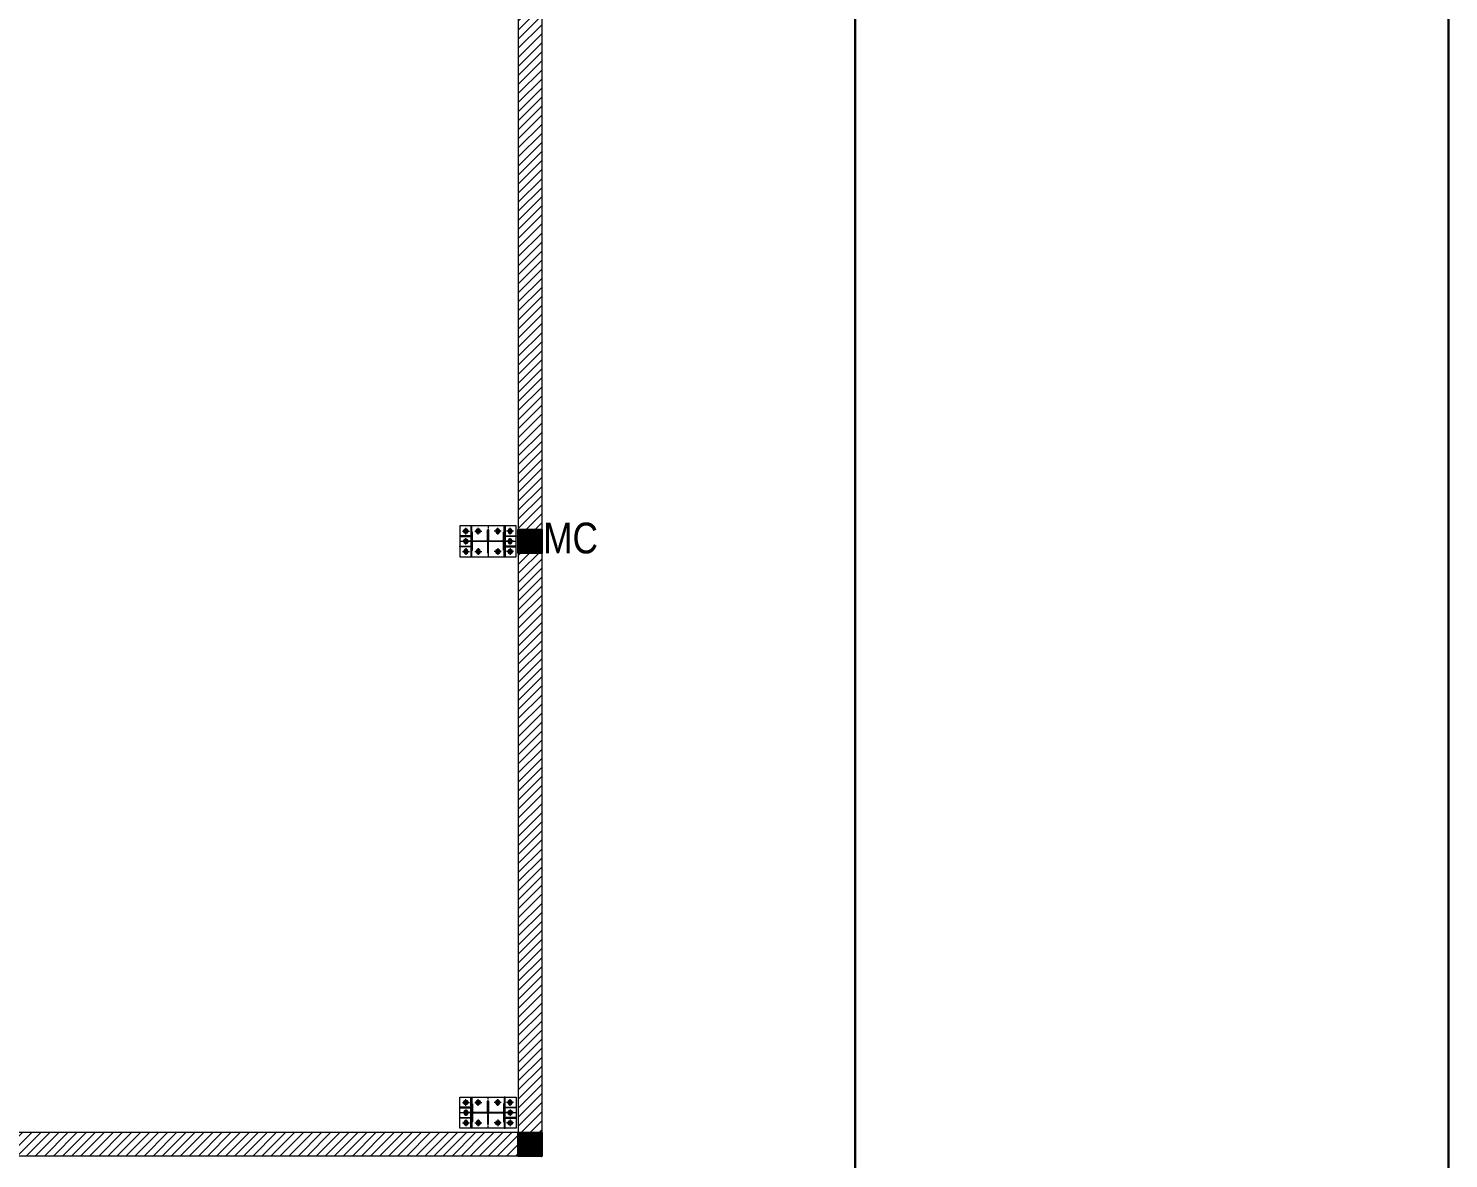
# Model space of a CAD drawing. Header units: inches. Extents: x 683042 to 921062, y -316188 to -5771.
# Drawn here: x 907205 to 921062, y -84625 to -73596 of the extents above; entities that cross this region are included whole.
import ezdxf

# ---------------------------------------------------------------- set-up
doc = ezdxf.new("R2010")
doc.units = ezdxf.units.IN
doc.header["$MEASUREMENT"] = 0
doc.linetypes.add('CENTER', pattern=[2, 1.25, -0.25, 0.25, -0.25])
for name, color, linetype in [('DETAIL-A', 41, 'Continuous'), ('R-column', 5, 'Continuous'), ('WALL', 30, 'Continuous')]:
    doc.layers.add(name, color=color, linetype=linetype)
doc.layers.add('R-FOUND', color=97, linetype='Continuous', lineweight=30)
doc.layers.add('R-text', color=7, linetype='Continuous', lineweight=30)
doc.styles.add('ROMAND', font='swissc.ttf')

# ---------------------------------------------------------------- blocks, each defined once
blk = doc.blocks.new('A$C153212E7')
at = {"lineweight": 5}
h = blk.add_hatch(color=256, dxfattribs=at)
h.dxf.hatch_style = 1
h.paths.add_polyline_path([(109, 300), (109, 0), (117, 0), (117, 300)])
h = blk.add_hatch(color=256, dxfattribs=at)
h.dxf.hatch_style = 1
h.paths.add_polyline_path([(441, 300), (441, 0), (433, 0), (433, 300)])
h = blk.add_hatch(color=256, dxfattribs=at)
h.dxf.hatch_style = 1
h.paths.add_polyline_path([(109, 204), (0, 204), (0, 196), (109, 196)])
h = blk.add_hatch(color=3, dxfattribs=at)
h.dxf.hatch_style = 1
h.paths.add_polyline_path([(117, 238), (117, 63), (125, 63), (125, 238)])
h.paths.add_polyline_path([(125, 147), (425, 147), (425, 153), (125, 153)])
h.paths.add_polyline_path([(433, 238), (433, 63), (425, 63), (425, 238)])
h = blk.add_hatch(color=256, dxfattribs=at)
h.dxf.hatch_style = 1
h.paths.add_polyline_path([(279, 153), (279, 262), (271, 262), (271, 153)])
h = blk.add_hatch(color=256, dxfattribs=at)
h.dxf.hatch_style = 1
h.paths.add_polyline_path([(279, 147), (279, 38), (271, 38), (271, 147)])
h = blk.add_hatch(color=256, dxfattribs=at)
h.dxf.hatch_style = 1
h.paths.add_polyline_path([(441, 204), (550, 204), (550, 196), (441, 196)])
h = blk.add_hatch(color=256, dxfattribs=at)
h.dxf.hatch_style = 1
h.paths.add_polyline_path([(109, 96), (0, 96), (0, 104), (109, 104)])
h = blk.add_hatch(color=256, dxfattribs=at)
h.dxf.hatch_style = 1
h.paths.add_polyline_path([(441, 96), (550, 96), (550, 104), (441, 104)])
blk.add_line((75, 150), (475, 150), dxfattribs=at)
at = {"color": 1, "lineweight": 5}
blk.add_lwpolyline([(0, 300), (550, 300), (550, 0), (0, 0)], close=True, dxfattribs=at)
at = {"lineweight": 5}
for points in [[(109, 300), (109, 0), (117, 0), (117, 300)], [(441, 300), (441, 0), (433, 0), (433, 300)], [(109, 204), (0, 204), (0, 196), (109, 196)], [(279, 153), (279, 262), (271, 262), (271, 153)], [(279, 147), (279, 38), (271, 38), (271, 147)], [(441, 204), (550, 204), (550, 196), (441, 196)], [(109, 96), (0, 96), (0, 104), (109, 104)], [(441, 96), (550, 96), (550, 104), (441, 104)]]:
    blk.add_lwpolyline(points, close=True, dxfattribs=at)
blk.add_circle((275, 150), 3, dxfattribs=at)
at = {"layer": 'DETAIL-A', "lineweight": 5}
for p, q in [((60, 218), (60, 282)), ((180, 218), (180, 282)), ((370, 218), (370, 282)), ((490, 218), (490, 282)), ((25, 250), (95, 250)), ((25, 150), (95, 150)), ((60, 118), (60, 182)), ((145, 250), (215, 250)), ((405, 250), (335, 250)), ((525, 250), (455, 250)), ((525, 150), (455, 150)), ((490, 118), (490, 182)), ((25, 50), (95, 50)), ((60, 82), (60, 18)), ((145, 50), (215, 50)), ((180, 82), (180, 18)), ((405, 50), (335, 50)), ((370, 82), (370, 18)), ((525, 50), (455, 50)), ((490, 82), (490, 18))]:
    blk.add_line(p, q, dxfattribs=at)
at = {"layer": 'DETAIL-A', "linetype": 'CENTER', "lineweight": 5, "ltscale": 20}
for p, q in [((275, 300), (275, 0)), ((550, 150), (0, 150))]:
    blk.add_line(p, q, dxfattribs=at)
at = {"layer": 'DETAIL-A', "lineweight": 5}
for points in [[(72, 270), (83, 250), (71, 230), (48, 230), (37, 250), (49, 270)], [(72, 170), (83, 150), (71, 130), (48, 130), (37, 150), (49, 170)], [(192, 270), (203, 250), (191, 230), (168, 230), (157, 250), (169, 270)], [(358, 270), (347, 250), (359, 230), (382, 230), (393, 250), (381, 270)], [(478, 270), (467, 250), (479, 230), (502, 230), (513, 250), (501, 270)], [(478, 170), (467, 150), (479, 130), (502, 130), (513, 150), (501, 170)], [(72, 30), (83, 50), (71, 70), (48, 70), (37, 50), (49, 30)], [(192, 30), (203, 50), (191, 70), (168, 70), (157, 50), (169, 30)], [(358, 30), (347, 50), (359, 70), (382, 70), (393, 50), (381, 30)], [(478, 30), (467, 50), (479, 70), (502, 70), (513, 50), (501, 30)]]:
    blk.add_lwpolyline(points, close=True, dxfattribs=at)
at = {"layer": 'DETAIL-A', "color": 3, "lineweight": 5}
for points in [[(117, 238), (117, 63), (125, 63), (125, 238)], [(125, 147), (425, 147), (425, 153), (125, 153)], [(433, 238), (433, 63), (425, 63), (425, 238)]]:
    blk.add_lwpolyline(points, close=True, dxfattribs=at)
at = {"layer": 'DETAIL-A', "lineweight": 5}
for centre, radius in [((60, 250), 20), ((60, 150), 20), ((60, 250), 12), ((60, 150), 12), ((180, 250), 20), ((180, 250), 12), ((370, 250), 20), ((370, 250), 12), ((490, 250), 20), ((490, 150), 20), ((490, 250), 12), ((490, 150), 12), ((60, 50), 20), ((60, 50), 12), ((180, 50), 20), ((180, 50), 12), ((370, 50), 20), ((370, 50), 12), ((490, 50), 20), ((490, 50), 12)]:
    blk.add_circle(centre, radius, dxfattribs=at)

msp = doc.modelspace()

# ---------------------------------------------------------------- hatches: boundary and pattern name
at = {"lineweight": 5}
h = msp.add_hatch(dxfattribs=at)
h.set_pattern_fill('ANSI31', color=8, scale=500)
h.set_pattern_definition([(45, (172738.21, 27625.04), (-44.194174, 44.194174), [])])
h.paths.add_polyline_path([(896214.387, -60601.199), (912214.387, -60601.199), (912214.387, -84601.199), (896214.387, -84601.199)])
h.paths.add_polyline_path([(896444.387, -60831.199), (911984.387, -60831.199), (911984.387, -84371.199), (896444.387, -84371.199)], flags=16)
at = {"layer": 'R-column'}
h = msp.add_hatch(dxfattribs=at)
h.set_pattern_fill('ANSI31', color=1)
h.set_pattern_definition([(45, (93744.44412, 53465.72005), (-0.088388347648, 0.088388347648), [])])
h.paths.add_polyline_path([(911984.387, -78486.199), (912214.387, -78486.199), (912214.387, -78716.199), (911984.387, -78716.199)])
h = msp.add_hatch(dxfattribs=at)
h.set_pattern_fill('ANSI31', color=1)
h.set_pattern_definition([(45, (93744.44412, 47580.72005), (-0.088388347648, 0.088388347648), [])])
h.paths.add_polyline_path([(911984.387, -84371.199), (912214.387, -84371.199), (912214.387, -84601.199), (911984.387, -84601.199)])

# ---------------------------------------------------------------- linework, layer by layer
at = {"color": 1, "lineweight": 30}
msp.add_lwpolyline([(915272.066, -89373.544), (894008.337, -89373.544), (894008.337, -59303.624), (915272.066, -59303.624)], close=True, dxfattribs=at)
at = {"layer": 'R-column', "color": 1}
for points in [[(911984.387, -78486.199), (912214.387, -78486.199), (912214.387, -78716.199), (911984.387, -78716.199)], [(911984.387, -84371.199), (912214.387, -84371.199), (912214.387, -84601.199), (911984.387, -84601.199)]]:
    msp.add_lwpolyline(points, close=True, dxfattribs=at)
at = {"layer": 'R-FOUND'}
msp.add_lwpolyline([(797840.852, -55574.837), (921062.027, -55574.837), (921062.027, -127661.052), (797840.852, -127661.052)], close=True, dxfattribs=at)
at = {"layer": 'WALL', "lineweight": 5}
for points in [[(896214.387, -60601.199), (912214.387, -60601.199), (912214.387, -84601.199), (896214.387, -84601.199)], [(896444.387, -60831.199), (911984.387, -60831.199), (911984.387, -84371.199), (896444.387, -84371.199)]]:
    msp.add_lwpolyline(points, close=True, dxfattribs=at)

# ---------------------------------------------------------------- block references
at = {"lineweight": 5, "xscale": -1}
msp.add_blockref('A$C153212E7', (911964.387, -78751.199), dxfattribs=at)
at = {"lineweight": 5, "rotation": 180}
msp.add_blockref('A$C153212E7', (911964.387, -84026.199), dxfattribs=at)

# ---------------------------------------------------------------- texts
at = {"layer": 'R-text', "lineweight": 5, "insert": (912495.066, -78571.055), "char_height": 300, "width": 286.62939, "attachment_point": 5, "style": 'ROMAND'}
msp.add_mtext('\\A1;MC', dxfattribs=at)

doc.saveas('drawing.dxf')
